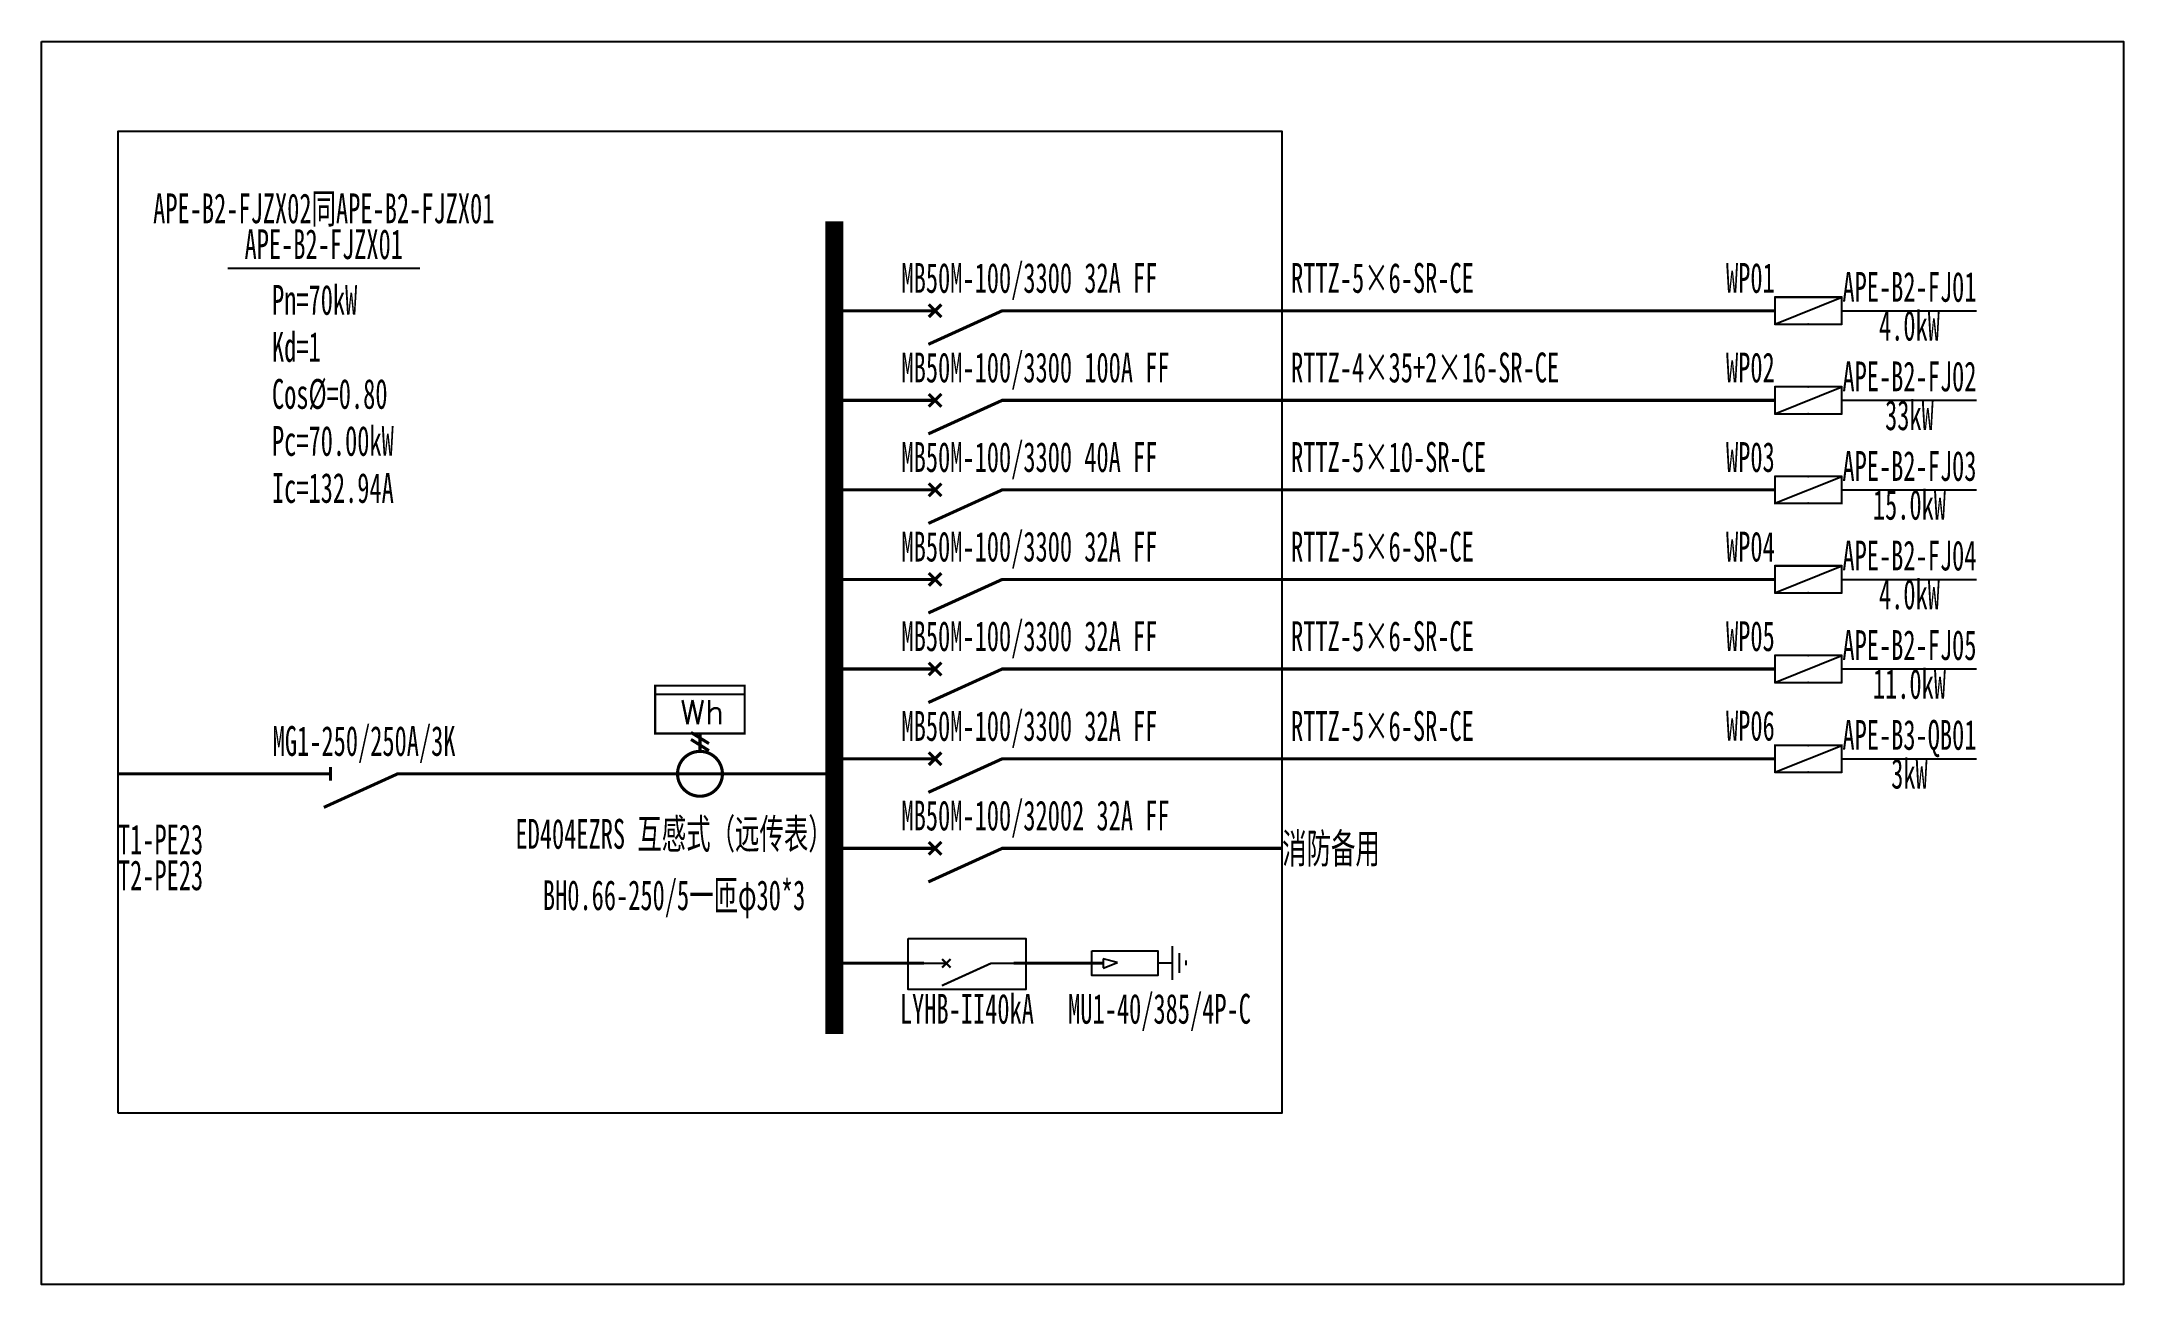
# Model space of a CAD drawing. Extents: x 1444325 to 1448509, y 420075 to 422572.
import ezdxf
from ezdxf.enums import TextEntityAlignment as Align

# ---------------------------------------------------------------- set-up
doc = ezdxf.new("R2010")
doc.units = 0
doc.header["$MEASUREMENT"] = 0
doc.layers.add('系统图', color=1, linetype='Continuous')
doc.styles.add('_SIMPLEX', font='simplex_.ttf', dxfattribs={"width": 0.6})
doc.styles.add('_TEL_DIM', font='', dxfattribs={"width": 0.8, "height": 3.5})
doc.styles.add('宋体', font='', dxfattribs={"width": 0.8, "height": 3.5})
doc.styles.get('_TEL_DIM').set_extended_font_data('SimSun')
doc.styles.get('宋体').set_extended_font_data('SimSun')

# ---------------------------------------------------------------- blocks, each defined once
blk = doc.blocks.new('$element$00000189')
at = {"const_width": 0.0233}
for points in [[(0, 0), (0, -1)], [(0.256, -0.433), (0.172, -0.567)], [(0.308, -0.433), (0.225, -0.567)], [(0.167, -0.5), (0.3, -0.5)]]:
    blk.add_lwpolyline(points, dxfattribs=at)
blk.add_lwpolyline([(0, -0.333, 1), (0, -0.667, 1), (0, -0.333)], format="xyb", close=True, dxfattribs=at)
at = {"flags": 9}
blk.add_attdef('S', (0, 0), '', height=0.00000667, dxfattribs=at)
blk = doc.blocks.new('$element$00000492')
blk.add_line((0.173, 0), (0.173, -1))
at = {"const_width": 0.0233}
blk.add_lwpolyline([(-0.267, 0), (0.267, 0), (0.267, -1), (-0.267, -1), (-0.267, 0)], dxfattribs=at)
at = {"style": '_SIMPLEX'}
blk.add_text('Wh', height=0.2667, rotation=270, dxfattribs=at).set_placement((-0.161, -0.281))
at = {"flags": 9}
blk.add_attdef('S', (0, 0), '', height=0.00000667, dxfattribs=at)
blk.add_attdef('S', (0, 0), '', height=0.00000667, dxfattribs=at)
blk.add_attdef('S', (0, 0), '', height=0.00000667, dxfattribs=at)
blk = doc.blocks.new('$equip$00002942')
for p, q in [((-0.75, 0.6), (-0.75, 0)), ((-0.75, 0), (0.75, 0.6)), ((0.75, 0.6), (-0.75, 0.6)), ((0.75, 0), (0.75, 0.6)), ((-0.75, 0), (0.75, 0))]:
    blk.add_line(p, q)
at = {"const_width": 0.04}
blk.add_lwpolyline([(-0.75, 0.6), (-0.75, 0), (0.75, 0), (0.75, 0.6), (-0.75, 0.6), (-0.75, 0)], dxfattribs=at)
for p in [(0, 0.6), (-0.75, 0.3), (0, 0), (0.75, 0.3)]:
    blk.add_point(p)
at = {"color": 7, "style": '_TEL_DIM', "flags": 1}
for tag in ['A', 'REMARK']:
    blk.add_attdef(tag, text='', height=0.00002, dxfattribs=at).set_placement((0, 0), align=Align.MIDDLE_CENTER)
blk = doc.blocks.new('$element$00000497')
at = {"const_width": 0.0233}
for points in [[(0, 0), (0, -0.25)], [(0, -1), (0, -0.75), (-0.25, -0.2)], [(-0.047, -0.297), (0.047, -0.203)], [(-0.047, -0.203), (0.047, -0.297)]]:
    blk.add_lwpolyline(points, dxfattribs=at)
at = {"flags": 9}
blk.add_attdef('S', (0, 0), '', height=0.00000667, dxfattribs=at)
blk = doc.blocks.new('$element$00000519')
at = {"const_width": 0.0233}
for points in [[(0, 0), (0, -0.25)], [(0, -1), (0, -0.75), (-0.25, -0.2)], [(-0.05, -0.25), (0.05, -0.25)]]:
    blk.add_lwpolyline(points, dxfattribs=at)
at = {"flags": 9}
blk.add_attdef('S', (0, 0), '', height=0.00000667, dxfattribs=at)

msp = doc.modelspace()

# ---------------------------------------------------------------- linework, layer by layer
at = {"color": 0, "linetype": 'ByBlock'}
for p, q in [((1444699.1, 422117.4), (1445085.3, 422117.4)), ((1446487.6, 420721.3), (1446458.3, 420729.2)), ((1446458.3, 420729.2), (1446458.3, 420711)), ((1446458.3, 420710.5), (1446487.6, 420721.3)), ((1446568.1, 420721.1), (1446596.2, 420721.1)), ((1446597.4, 420754.3), (1446597.4, 420687.1)), ((1446611.2, 420740.3), (1446611.2, 420701.1)), ((1446624.9, 420725.9), (1446624.9, 420716.1))]:
    msp.add_line(p, q, dxfattribs=at)
for points in [[(1444478.4, 420419.4), (1446818.3, 420419.4), (1446818.3, 422391.6), (1444478.4, 422391.6)], [(1446066.4, 420769.6), (1446303, 420769.6), (1446303, 420667.6), (1446066.4, 420667.6)], [(1446435.6, 420745.3), (1446568.4, 420745.3), (1446568.4, 420695.3), (1446435.6, 420695.3)]]:
    msp.add_lwpolyline(points, close=True, dxfattribs=at)
for points, const_width in [([(1445918.3, 422211.6), (1445918.3, 420577.8)], 36), ([(1445918.3, 422031.6), (1446053.3, 422031.6)], 6.3), ([(1446323.3, 422031.6), (1447808.3, 422031.6)], 6.3), ([(1445918.3, 421851.6), (1446053.3, 421851.6)], 6.3), ([(1446323.3, 421851.6), (1447808.3, 421851.6)], 6.3), ([(1445918.3, 421671.6), (1446053.3, 421671.6)], 6.3), ([(1446323.3, 421671.6), (1447808.3, 421671.6)], 6.3), ([(1445918.3, 421491.6), (1446053.3, 421491.6)], 6.3), ([(1446323.3, 421491.6), (1447808.3, 421491.6)], 6.3), ([(1445918.3, 421311.6), (1446053.3, 421311.6)], 6.3), ([(1446323.3, 421311.6), (1447808.3, 421311.6)], 6.3), ([(1444478.4, 421100.9), (1444838.3, 421100.9)], 6.3), ([(1445108.3, 421100.9), (1445918.3, 421100.9)], 6.3), ([(1445918.3, 421131.1), (1446053.3, 421131.1)], 6.3), ([(1446323.3, 421131.1), (1447808.3, 421131.1)], 6.3), ([(1445918.3, 420951.1), (1446053.3, 420951.1)], 6.3), ([(1446323.3, 420951.1), (1446818.3, 420951.1)], 6.3), ([(1445918.3, 420720.1), (1446098.4, 420720.1)], 6.3), ([(1446278.4, 420720.1), (1446458.3, 420720.1)], 6.3)]:
    msp.add_lwpolyline(points, dxfattribs=dict(at, const_width=const_width))
for points in [[(1447944, 422031.6), (1448214, 422031.6)], [(1447944, 421851.6), (1448214, 421851.6)], [(1447944, 421671.6), (1448214, 421671.6)], [(1447944, 421491.6), (1448214, 421491.6)], [(1447944, 421311.6), (1448214, 421311.6)], [(1447944, 421131.1), (1448214, 421131.1)]]:
    msp.add_lwpolyline(points, dxfattribs=at)
at = {"layer": '系统图'}
msp.add_lwpolyline([(1444325.2, 422572.5), (1448508.9, 422572.5), (1448508.9, 420074.7), (1444325.2, 420074.7)], close=True, dxfattribs=at)

# ---------------------------------------------------------------- block references
at = {"color": 0, "linetype": 'ByBlock', "xscale": 90, "yscale": 90, "zscale": 90}
for p in [(1447875.8, 422004.6), (1447875.8, 421824.6), (1447875.8, 421644.6), (1447875.8, 421464.6), (1447875.8, 421284.6), (1447875.8, 421104.1)]:
    msp.add_blockref('$equip$00002942', p, dxfattribs=at)
at = {"color": 0, "linetype": 'ByBlock', "rotation": 90}
for name, p, xscale, yscale, zscale in [('$element$00000497', (1446053.3, 422031.6), 270, 270, 270), ('$element$00000497', (1446053.3, 421851.6), 270, 270, 270), ('$element$00000497', (1446053.3, 421671.6), 270, 270, 270), ('$element$00000497', (1446053.3, 421491.6), 270, 270, 270), ('$element$00000497', (1446053.3, 421311.6), 270, 270, 270), ('$element$00000492', (1445558.3, 421229.9), 180, 180, 180), ('$element$00000189', (1445513.3, 421100.9), 270, 270, 270), ('$element$00000497', (1446053.3, 421131.1), 270, 270, 270), ('$element$00000519', (1444838.3, 421100.9), 270, 270, 270), ('$element$00000497', (1446053.3, 420951.1), 270, 270, 270), ('$element$00000497', (1446098.4, 420720.1), 180, 180, 180)]:
    msp.add_blockref(name, p, dxfattribs=dict(at, xscale=xscale, yscale=yscale, zscale=zscale))

# ---------------------------------------------------------------- texts
at = {"color": 0, "linetype": 'ByBlock', "style": '宋体', "width": 0.6}
for s, p in [('APE-B2-FJZX02同APE-B2-FJZX01', (1444892.2, 422189.4)), ('APE-B2-FJZX01', (1444892.2, 422117.4)), ('APE-B2-FJ01', (1448079, 422031.6)), ('APE-B2-FJ02', (1448079, 421851.6)), ('APE-B2-FJ03', (1448079, 421671.6)), ('APE-B2-FJ04', (1448079, 421491.6)), ('APE-B2-FJ05', (1448079, 421311.6)), ('APE-B3-QB01', (1448079, 421131.1))]:
    msp.add_text(s, height=60, dxfattribs=at).set_placement(p, align=Align.BOTTOM_CENTER)
at = {"color": 40, "linetype": 'ByBlock', "style": '宋体', "width": 0.6}
for s, p in [('MB50M-100/3300 32A FF', (1446053.3, 422049.6)), ('MB50M-100/3300 32A FF', (1446053.3, 421509.6)), ('MB50M-100/3300 32A FF', (1446053.3, 421329.6)), ('MB50M-100/3300 32A FF', (1446053.3, 421149.1)), ('MB50M-100/32002 32A FF', (1446053.3, 420969.1))]:
    msp.add_text(s, height=60, dxfattribs=at).set_placement(p, align=Align.BOTTOM_LEFT)
at = {"color": 0, "linetype": 'ByBlock', "style": '宋体', "width": 0.6}
for s, p in [('RTTZ-5×6-SR-CE', (1446836.3, 422049.6)), ('RTTZ-4×35+2×16-SR-CE', (1446836.3, 421869.6)), ('RTTZ-5×10-SR-CE', (1446836.3, 421689.6)), ('RTTZ-5×6-SR-CE', (1446836.3, 421509.6)), ('RTTZ-5×6-SR-CE', (1446836.3, 421329.6)), ('RTTZ-5×6-SR-CE', (1446836.3, 421149.1)), ('T1-PE23', (1444478.4, 420920.9)), ('T2-PE23', (1444478.4, 420848.9))]:
    msp.add_text(s, height=60, dxfattribs=at).set_placement(p, align=Align.BOTTOM_LEFT)
for s, p in [('WP01', (1447808.3, 422049.6)), ('WP02', (1447808.3, 421869.6)), ('WP03', (1447808.3, 421689.6)), ('WP04', (1447808.3, 421509.6)), ('WP05', (1447808.3, 421329.6)), ('WP06', (1447808.3, 421149.6))]:
    msp.add_text(s, height=60, dxfattribs=at).set_placement(p, align=Align.BOTTOM_RIGHT)
for s, p in [('Pn=70kW', (1444788.1, 422023.5)), ('Kd=1', (1444788.1, 421929)), ('Cos%%C=0.80', (1444788.1, 421834.5)), ('Pc=70.00kW', (1444788.1, 421740)), ('Ic=132.94A', (1444788.1, 421645.5))]:
    msp.add_text(s, height=60, dxfattribs=at).set_placement(p)
for s, p in [('4.0kW', (1448079, 422031.6)), ('33kW', (1448079, 421851.6)), ('15.0kW', (1448079, 421671.6)), ('4.0kW', (1448079, 421491.6)), ('11.0kW', (1448079, 421311.6)), ('3kW', (1448079, 421131.1))]:
    msp.add_text(s, height=60, dxfattribs=at).set_placement(p, align=Align.TOP_CENTER)
at = {"color": 190, "linetype": 'ByBlock', "style": '宋体', "width": 0.6}
msp.add_text('MB50M-100/3300 100A FF', height=60, dxfattribs=at).set_placement((1446053.3, 421869.6), align=Align.BOTTOM_LEFT)
at = {"color": 110, "linetype": 'ByBlock', "style": '宋体', "width": 0.6}
msp.add_text('MB50M-100/3300 40A FF', height=60, dxfattribs=at).set_placement((1446053.3, 421689.6), align=Align.BOTTOM_LEFT)
at = {"color": 4, "linetype": 'ByBlock', "style": '宋体', "width": 0.6}
msp.add_text('MG1-250/250A/3K', height=60, dxfattribs=at).set_placement((1444973.3, 421118.9), align=Align.BOTTOM_CENTER)
at = {"color": 2, "linetype": 'ByBlock', "style": '宋体', "width": 0.6}
msp.add_text('ED404EZRS 互感式（远传表）', height=60, dxfattribs=at).set_placement((1445596.3, 421010.2), align=Align.TOP_CENTER)
at = {"color": 0, "linetype": 'ByBlock', "style": '宋体', "width": 0.6}
msp.add_text('消防备用', height=60, dxfattribs=at).set_placement((1446818.3, 420951.1), align=Align.MIDDLE_LEFT)
at = {"color": 3, "linetype": 'ByBlock', "style": '宋体', "width": 0.6}
msp.add_text('BH0.66-250/5一匝φ30*3', height=60, dxfattribs=at).set_placement((1445596.3, 420886.9), align=Align.TOP_CENTER)
at = {"color": 40, "linetype": 'ByBlock', "style": '宋体', "width": 0.6}
msp.add_text('LYHB-II40kA', height=60, dxfattribs=at).set_placement((1446184.7, 420658.6), align=Align.TOP_CENTER)
at = {"color": 30, "linetype": 'ByBlock', "style": '宋体', "width": 0.6}
msp.add_text('MU1-40/385/4P-C', height=60, dxfattribs=at).set_placement((1446571.9, 420658.6), align=Align.TOP_CENTER)
at = {"color": 0, "linetype": 'ByBlock', "style": '_TEL_DIM', "flags": 1}
msp.add_attdef('S', text='静止电能发声器', height=0.0018, dxfattribs=at).set_placement((1445126.3, 420621.8), align=Align.MIDDLE_CENTER)

doc.saveas('drawing.dxf')
